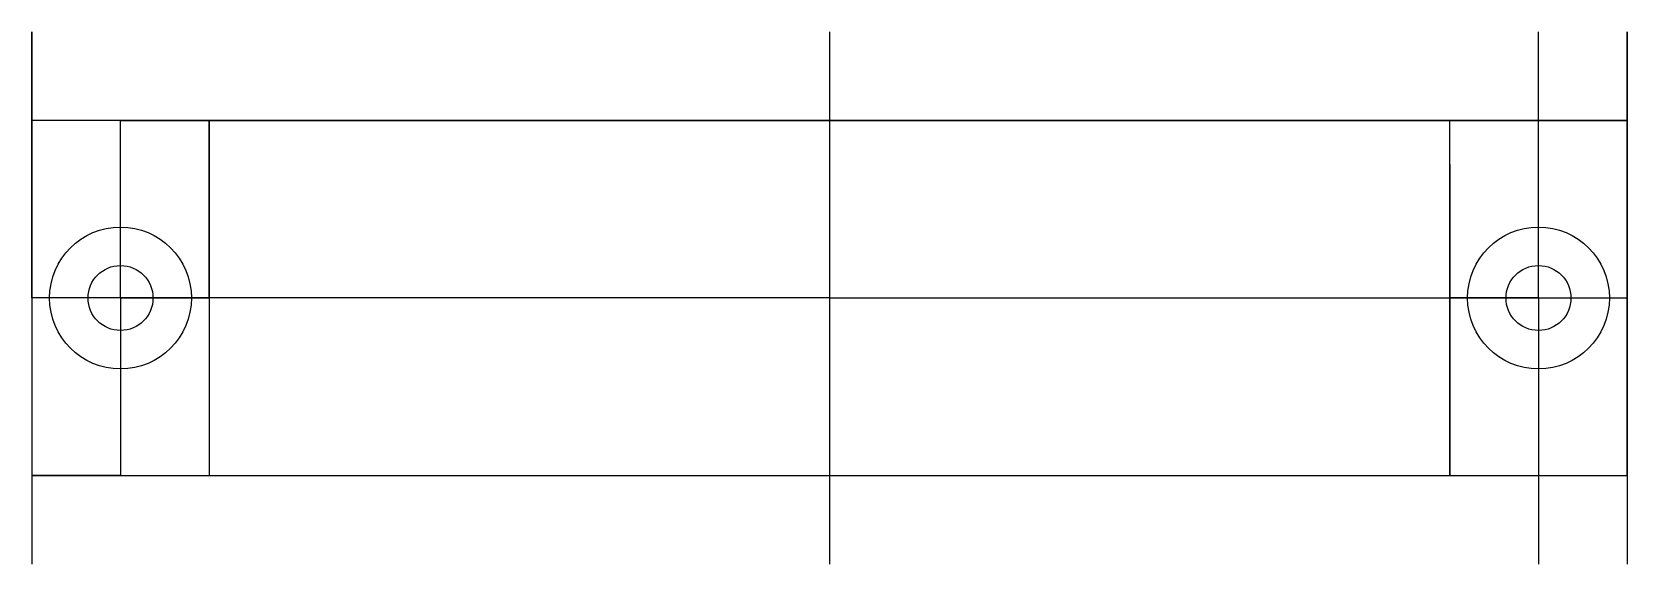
# Model space of a CAD drawing. Header units: millimetres. Extents: x 15 to 105, y -30 to 0.
import ezdxf

# ---------------------------------------------------------------- set-up
doc = ezdxf.new("R2010")
doc.units = ezdxf.units.MM
doc.layers.get('0').update_dxf_attribs({"linetype": 'CONTINUOUS'})

msp = doc.modelspace()

# ---------------------------------------------------------------- linework, layer by layer
for p, q in [((15, -15), (15, 0)), ((15, 0), (15, -30)), ((60, 0), (60, -30)), ((100, -15), (100, 0)), ((105, -15), (105, 0)), ((105, 0), (105, -30)), ((20, -5), (15, -5)), ((105, -5), (15, -5)), ((15, -5), (15, -25)), ((20, -15), (20, -5)), ((20, -5), (100, -5)), ((25, -15), (25, -5)), ((95, -5), (25, -5)), ((25, -5), (25, -25)), ((95, -25), (95, -5)), ((100, -5), (105, -5)), ((105, -25), (105, -5)), ((95, -15), (95, -7.476)), ((95, -7.476), (95, -25)), ((20, -15), (15, -15)), ((60, -15), (20, -15)), ((20, -15), (20, -25)), ((20, -15), (25, -15)), ((25, -15), (25, -25)), ((60, -15), (100, -15)), ((100, -15), (95, -15)), ((100, -15), (100, -30)), ((100, -15), (105, -15)), ((20, -25), (15, -25)), ((15, -25), (105, -25)), ((20, -25), (100, -25)), ((25, -25), (95, -25)), ((100, -25), (105, -25))]:
    msp.add_line(p, q)
for centre, radius in [((20, -15), 4), ((100, -15), 4), ((20, -15), 1.832), ((100, -15), 1.832)]:
    msp.add_circle(centre, radius)

doc.saveas('drawing.dxf')
